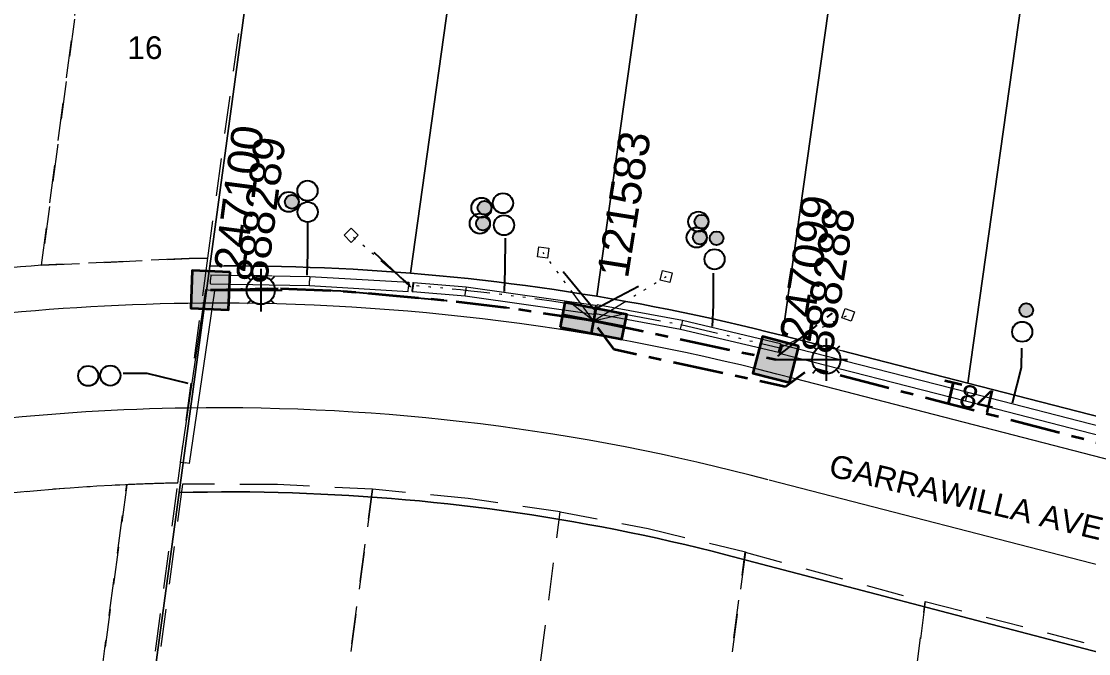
# Model space of a CAD drawing. Header units: metres. Extents: x 308278 to 310511, y 6271134 to 6272874.
# Drawn here: x 308870.5 to 308955.2, y 6271711.2 to 6271761.3 of the extents above; entities that cross this region are included whole.
import ezdxf
from ezdxf.enums import TextEntityAlignment as Align

# ---------------------------------------------------------------- set-up
doc = ezdxf.new("R2010")
doc.units = ezdxf.units.M
doc.set_wipeout_variables(frame=1)
for name, pattern in [('Cable Exist UG', [7, 4, -1, 1, -1]), ('Dash', [5, 3, -2]), ('DOT', [6.35, 0, -6.35]), ('PHANTOMX2', [6.6, 3, -0.75, 0.2, -0.75, 0.2, -0.75, 0.2, -0.75])]:
    doc.linetypes.add(name, pattern=pattern)
doc.layers.get('0').update_dxf_attribs({"color": 6})
for name, color, linetype, lineweight in [('_User Miscellaneous1', 30, 'Continuous', 13), ('_User_LV_Exist', 5, 'Continuous', 35), ('_User_SL_Exist', 4, 'Continuous', 35), ('Cadastre Developer_SP_EXT', 98, 'Continuous', 15), ('Cadastre Land Parcels_SP_EXT', 118, 'Continuous', 15), ('Cadastre Roads_SP_EXT', 218, 'Continuous', 15), ('Mains_LV_EXT', 163, 'Continuous', 25), ('Mains_LV_SL_EXT', 135, 'Continuous', 25), ('Services_SP_EXT', 42, 'PHANTOMX2', 20)]:
    doc.layers.add(name, color=color, linetype=linetype, lineweight=lineweight)
doc.layers.add('Cadastre Roads_SP_NEW', color=214, linetype='Continuous', lineweight=15, transparency=0.8)
for name, color, linetype in [('Duct_SP_EXT', 30, 'Continuous'), ('Equip_SP_SL_EXT', 7, 'Continuous'), ('SupportsUG_SP_LV_EXT', 7, 'Continuous'), ('SupportsUG_SP_LV_SL_EXT', 7, 'Continuous'), ('Trench_SP_EXT', 7, 'Continuous')]:
    doc.layers.add(name, color=color, linetype=linetype)
doc.styles.add('COLUMN_LABEL', font='arial.ttf', dxfattribs={"height": 2})
doc.styles.add('iecARIAL', font='arial.ttf', dxfattribs={"height": 2})
doc.styles.add('POLE_LABEL', font='arial.ttf', dxfattribs={"height": 2})
doc.styles.add('SL_LABEL', font='arial.ttf', dxfattribs={"height": 2})
doc.styles.get("Standard").update_dxf_attribs({"font": 'arial.ttf'})

# ---------------------------------------------------------------- blocks, each defined once
blk = doc.blocks.new('COLUMN_EXT')
blk.add_hatch(color=256).paths.add_polyline_path([(1.5, -1.5), (1.5, 1.5), (-1.5, 1.5), (-1.5, -1.5)])
blk.add_lwpolyline([(1.5, 1.5), (-1.5, 1.5), (-1.5, -1.5), (1.5, -1.5)], close=True)
at = {"flags": 9}
for tag, p in [('STREETNAME', (-1.813, 1.6)), ('SUBURB', (-1.813, 1.8)), ('NOTES', (-1.813, 2)), ('LOCATION', (-1.813, 1.4)), ('LEGEND', (-1.813, 1.2)), ('USAGE', (-1.813, 1)), ('STATE', (-1.813, 0.8)), ('COLUMN_TYPE', (-1.813, 0.4)), ('OWNED_BY', (-1.813, 0.6))]:
    blk.add_attdef(tag, text='', height=0.2, rotation=180, dxfattribs=at).set_placement(p, align=Align.MIDDLE_LEFT)
at = {"flags": 1}
blk.add_attdef('Z', (-1.813, 2.351), '', height=0.2, rotation=180, dxfattribs=at)
at = {"flags": 9}
for tag, style, p in [('STRUCTURE_PLANT_NUMBER', 'POLE_LABEL', (-1.813, -0.031)), ('STREET_CODE', 'COLUMN_LABEL', (-1.813, 0.2))]:
    blk.add_attdef(tag, text='', height=0.2, rotation=180, dxfattribs=dict(at, style=style)).set_placement(p, align=Align.MIDDLE_LEFT)
at = {"style": 'COLUMN_LABEL', "width": 0.9, "flags": 8}
blk.add_attdef('ASSET_NUM', text='', height=2, rotation=270, dxfattribs=at).set_placement((2, -4), align=Align.MIDDLE_LEFT)
blk = doc.blocks.new('PILLAR_EXT')
blk.add_hatch(color=256).paths.add_polyline_path([(-2.5, 1), (-2.5, -1), (2.5, -1), (2.5, 1)])
for p, q in [((0, 1), (0, -1)), ((-2.5, 0), (2.5, 0))]:
    blk.add_line(p, q)
at = {"ltscale": 10}
blk.add_line((2.5, 0), (-2.5, 0), dxfattribs=at)
blk.add_lwpolyline([(-2.5, -1), (-1.25, -1), (1.25, -1), (2.5, -1), (2.5, 1), (-2.5, 1)], close=True)
at = {"width": 0.9, "flags": 8}
blk.add_attdef('ASSET_NUM', text='', height=2, rotation=90, dxfattribs=at).set_placement((-2, 4), align=Align.MIDDLE_LEFT)
for tag, p, flags in [('OWNED_BY', (0, -0.2), 9), ('STATE', (0, -0.4), 9), ('SUPPORT_TYPE', (0, -0.6), 9), ('USAGE', (0, -0.8), 9), ('LEGEND', (0, -1), 9), ('STREETNAME', (0, -1.8), 9), ('LOCATION', (0, -1.2), 9), ('NOTES', (0, -1.4), 9), ('PARENT', (0, -1.6), 9), ('SUBURB', (0, -2), 1)]:
    blk.add_attdef(tag, p, '', height=0.2, dxfattribs=dict(flags=flags))
blk = doc.blocks.new('DUCT_EXT')
blk.add_circle((0, 0.8), 0.8)
at = {"flags": 1}
blk.add_attdef('Z', (0, 0), '', height=0.2, dxfattribs=at)
at = {"flags": 9}
for tag, p in [('DUCT_CODE', (0, 0)), ('XSECT_TYPE', (0, -0.2)), ('STATE', (0, -0.6)), ('FB_REFERENCE', (0, -0.4)), ('NOTES', (0, -0.8))]:
    blk.add_attdef(tag, text='', height=0.2, dxfattribs=at).set_placement(p, align=Align.MIDDLE_LEFT)
blk = doc.blocks.new('*U479')
at = {"transparency": 33554687, "flags": 9}
for tag, p in [('LRATECODE', (-7.4, 0)), ('LOUTREACHVOCAB', (-7.2, 0)), ('LOUTREACH', (-7, 0)), ('LANTNUMBER', (-6.6, 0)), ('LNEW', (-6.4, 0)), ('LMASTVOCAB', (-6.2, 0)), ('LMAST', (-6, 0)), ('LLAMPVOCAB', (-5.8, 0)), ('LLAMP', (-5.6, 0)), ('LEXIST', (-5.4, 0)), ('LCHARGE3PERCENT', (-5.2, 0)), ('LCHARGE3', (-5, 0)), ('LCHARGE2PERCENT', (-4.8, 0)), ('LCHARGE2', (-4.6, 0)), ('LCHARGE1PERCENT', (-4.4, 0)), ('LCHARGE1', (-4.2, 0)), ('LCATEGORY', (-4, 0)), ('LBRACKETVOCAB', (-3.8, 0)), ('LBRACKET', (-3.6, 0)), ('LKINGHEIGHT', (-3.4, 0)), ('CREPLACE', (-3.2, 0)), ('CREMOVE', (-3, 0)), ('CNUMBER', (-2.8, 0)), ('CNEW', (-2.6, 0)), ('CEXIST', (-2.4, 0)), ('USAGE', (-2.2, 0)), ('STATE', (-2, 0)), ('OWNED_BY', (-1.8, 0)), ('ORIENTATION', (-1.6, 0)), ('OPERATING_VOLTAGE', (-1.4, 0)), ('NO_PHASES', (-1.2, 0)), ('LANTERN_TYPE', (-1, 0)), ('LANTERN_PURPOSE', (-0.8, 0)), ('CONTROL_TYPE', (-0.6, 0)), ('CONSTRUCTED_VOLTAGE', (-0.4, 0))]:
    blk.add_attdef(tag, text='', height=0.001, rotation=270, dxfattribs=at).set_placement(p, align=Align.MIDDLE_LEFT)
at = {"transparency": 33554687, "style": 'SL_LABEL', "flags": 9}
blk.add_attdef('STREET_CODE', text='', height=0.001, rotation=270, dxfattribs=at).set_placement((0.001, 0), align=Align.MIDDLE_LEFT)
at = {"transparency": 33554687, "flags": 1}
blk.add_attdef('Z', (0, 0), '', height=0.001, rotation=270, dxfattribs=at)
at = {"transparency": 33554687, "width": 0.9}
blk.add_attdef('LNUMBER', text='', height=1, dxfattribs=at).set_placement((7, -1), align=Align.MIDDLE_LEFT)
at = {"transparency": 33554687, "flags": 9}
for tag, p in [('LREMOVE', (0, -7.6)), ('LREPLACE', (0, -7.8)), ('LTYPE', (0, -8)), ('LTYPEVOCAB', (0, -8.2)), ('LEGEND', (0, -8.4)), ('SUBURB', (0, -8.6)), ('STREETNAME', (0, -8.8)), ('LOCATION', (0, -9)), ('NOTES', (0, -9.2)), ('MAINTAINED_BY', (0, -9.863))]:
    blk.add_attdef(tag, text='', height=0.001, dxfattribs=at).set_placement(p, align=Align.MIDDLE_LEFT)
blk.add_attdef('OPERATED_BY', (0, -9.607), '', height=0.001, dxfattribs=at)
at = {"linetype": 'DOT', "transparency": 33554687}
blk.add_wipeout([(5.688, 0), (5.061, -1.061), (4, -1.688), (2.939, -1.061), (2.313, 0), (2.939, 1.061), (4, 1.687), (5.061, 1.061)], dxfattribs=at)
at = {"transparency": 33554687}
for p, q in [((2.939, 1.061), (3.205, 0.795)), ((4, 1.687), (4, 0)), ((5.061, 1.061), (4.795, 0.795)), ((0, 0), (4, 0)), ((2.939, -1.061), (3.205, -0.795)), ((4, 0), (5.688, 0)), ((4, 0), (4, -1.688)), ((5.061, -1.061), (4.795, -0.795))]:
    blk.add_line(p, q, dxfattribs=at)
blk.add_circle((4, 0), 1.125, dxfattribs=at)
blk = doc.blocks.new('CCP_EXT')
at = {"flags": 9}
for tag, p in [('USAGE', (0, -1.2)), ('LEGEND', (0, -1.4)), ('LIFE_SUPPORT', (0, -1.6)), ('STATE', (0, -1.8)), ('NOTES', (0, -2))]:
    blk.add_attdef(tag, text='', height=0.2, dxfattribs=at).set_placement(p, align=Align.MIDDLE_LEFT)
at = {"transparency": 33554687}
blk.add_wipeout([(0, 0.566), (0.566, 0), (0, -0.566), (-0.566, 0)], dxfattribs=at)
blk.add_lwpolyline([(-0.566, 0), (0, 0.566), (0.566, 0), (0, -0.566), (-0.566, 0)])
at = {"flags": 1}
blk.add_attdef('Z', (0, 0), '', height=0.2, dxfattribs=at)
at = {"flags": 9}
for tag, p in [('CCP_TYPE', (0, 0)), ('OPERATING_VOLTAGE', (0, -0.6)), ('ORIENTATION', (0, -0.8)), ('CONSTRUCTED_VOLTAGE', (0, -0.2)), ('NO_PHASES', (0, -0.4)), ('OWNED_BY', (0, -1))]:
    blk.add_attdef(tag, text='', height=0.2, dxfattribs=at).set_placement(p, align=Align.MIDDLE_LEFT)
blk = doc.blocks.new('CABLE_LARGE_EXT')
h = blk.add_hatch(color=256)
edge = h.paths.add_edge_path()
edge.add_arc((0, 0.55), 0.55, 0, 360)
blk.add_circle((0, 0.55), 0.55)
at = {"flags": 1}
blk.add_attdef('Z', (0, 0), '', height=0.2, dxfattribs=at)
at = {"flags": 9}
for tag, p in [('COND_CODE', (0, 0)), ('XSECT_SIZE', (0, -0.6)), ('STATE', (0, -0.4)), ('FB_REFERENCE', (0, -0.2)), ('NOTES', (0, -0.8))]:
    blk.add_attdef(tag, text='', height=0.2, dxfattribs=at).set_placement(p, align=Align.MIDDLE_LEFT)

msp = doc.modelspace()

# ---------------------------------------------------------------- linework, layer by layer
at = {"layer": '_User Miscellaneous1'}
for p, q in [((308893.391, 6271741.109), (308893.377, 6271740.749)), ((308893.391, 6271741.109), (308901.248, 6271740.636)), ((308893.363, 6271740.39), (308893.377, 6271740.749)), ((308893.363, 6271740.39), (308901.204, 6271739.918)), ((308901.204, 6271739.918), (308901.226, 6271740.277)), ((308901.248, 6271740.636), (308901.226, 6271740.277)), ((308901.508, 6271739.913), (308901.538, 6271740.272)), ((308901.568, 6271740.631), (308901.538, 6271740.272)), ((308901.539, 6271739.911), (308901.569, 6271740.269)), ((308901.568, 6271740.631), (308901.6, 6271740.628)), ((308901.6, 6271740.628), (308901.569, 6271740.269)), ((308901.571, 6271739.908), (308901.601, 6271740.267)), ((308901.571, 6271739.908), (308901.601, 6271740.267)), ((308901.6, 6271740.628), (308901.631, 6271740.625)), ((308901.631, 6271740.625), (308901.601, 6271740.267)), ((308901.631, 6271740.625), (308901.601, 6271740.267)), ((308901.631, 6271740.625), (308901.631, 6271740.625)), ((308901.631, 6271740.625), (308905.802, 6271740.275)), ((308905.802, 6271740.275), (308905.761, 6271739.917)), ((308905.802, 6271740.275), (308916.06, 6271738.83)), ((308901.508, 6271739.913), (308901.539, 6271739.911)), ((308901.539, 6271739.911), (308901.571, 6271739.908)), ((308901.571, 6271739.908), (308901.571, 6271739.908)), ((308901.571, 6271739.908), (308905.721, 6271739.56)), ((308905.721, 6271739.56), (308905.761, 6271739.917)), ((308905.721, 6271739.56), (308915.96, 6271738.117)), ((308915.96, 6271738.117), (308916.01, 6271738.474)), ((308916.06, 6271738.83), (308916.01, 6271738.474)), ((308916.061, 6271738.166), (308916.126, 6271738.52)), ((308916.191, 6271738.874), (308916.126, 6271738.52)), ((308916.191, 6271738.874), (308922.966, 6271737.622)), ((308916.061, 6271738.166), (308922.818, 6271736.918)), ((308922.966, 6271737.622), (308922.892, 6271737.27)), ((308922.818, 6271736.918), (308922.892, 6271737.27)), ((308945.447, 6271731.233), (308945.536, 6271731.581)), ((308945.626, 6271731.93), (308945.536, 6271731.581)), ((308945.626, 6271731.93), (308960.141, 6271728.177)), ((308945.447, 6271731.233), (308959.96, 6271727.48)), ((308883.13, 6271726.361), (308883.486, 6271726.309)), ((308883.842, 6271726.257), (308883.486, 6271726.309))]:
    msp.add_line(p, q, dxfattribs=at)
at = {"layer": 'Cadastre Developer_SP_EXT', "linetype": 'Dash'}
for points in [[(308876.696, 6271776.453), (308863.818, 6271778.23), (308858.779, 6271740.444), (308858.779, 6271740.444, -0.018683), (308872.099, 6271741.992)], [(308882.91, 6271724.708, 0.003035), (308880.948, 6271724.658), (308880.948, 6271724.658, 0.003286), (308878.857, 6271724.576), (308878.857, 6271724.576), (308875.49, 6271699.322), (308873.264, 6271697.086), (308864.503, 6271695.933), (308857.593, 6271694.411), (308861.228, 6271663.697), (308869.351, 6271665.873), (308875.184, 6271666.773)], [(308878.857, 6271724.576, 0.029196), (308859.96, 6271722.608), (308859.96, 6271722.608), (308864.503, 6271695.933), (308873.264, 6271697.086), (308875.49, 6271699.322)]]:
    msp.add_lwpolyline(points, format="xyb", close=True, dxfattribs=at)
for points in [[(308898.365, 6271724.215), (308890.831, 6271724.593), (308883.286, 6271724.618), (308874.842, 6271661.298), (308890.779, 6271667.331)], [(308913.259, 6271722.417), (308905.957, 6271723.478), (308898.365, 6271724.214), (308890.779, 6271667.331), (308893.5, 6271668.361), (308905.963, 6271665.821)], [(308913.259, 6271722.417), (308920.251, 6271721.093), (308927.969, 6271719.25), (308920.45, 6271662.867), (308905.963, 6271665.821)], [(308927.95, 6271719.21), (308942.247, 6271715.315), (308935.182, 6271659.864), (308920.45, 6271662.867)], [(308942.247, 6271715.315), (308958.711, 6271711.066), (308951.878, 6271656.462), (308935.182, 6271659.864)]]:
    msp.add_lwpolyline(points, close=True, dxfattribs=at)
at = {"layer": 'Cadastre Land Parcels_SP_EXT', "linetype": 'Continuous'}
for points in [[(308894.387, 6271807.862), (308831.761, 6271816.372), (308828.97, 6271812.006), (308822.491, 6271801.868), (308815.688, 6271800.366), (308807.927, 6271805.225), (308801.878, 6271784.212), (308803.916, 6271755.388), (308795.486, 6271750.374), (308758.842, 6271727.742), (308759.995, 6271677.959), (308733.946, 6271668.196), (308730.866, 6271648.094), (308724.899, 6271630.763), (308716.868, 6271633.567), (308714.655, 6271629.971), (308718.44, 6271622.413), (308748.448, 6271612.102), (308874.356, 6271660.134), (308883.009, 6271723.956), (308885.447, 6271741.931), (308889.839, 6271774.322), (308894.387, 6271807.862)], [(308905.709, 6271772.176), (308889.839, 6271774.322), (308885.447, 6271741.931), (308886.587, 6271741.938), (308887.727, 6271741.937), (308888.867, 6271741.929), (308890.007, 6271741.915), (308891.146, 6271741.892), (308892.285, 6271741.862), (308893.424, 6271741.826), (308894.563, 6271741.781), (308895.702, 6271741.73), (308896.84, 6271741.671), (308897.978, 6271741.604), (308899.115, 6271741.53), (308900.251, 6271741.449), (308901.386, 6271741.36), (308905.709, 6271772.176)], [(308920.485, 6271770.179), (308905.709, 6271772.176), (308901.386, 6271741.36), (308902.53, 6271741.263), (308903.674, 6271741.16), (308904.815, 6271741.048), (308905.957, 6271740.929), (308907.098, 6271740.803), (308908.237, 6271740.669), (308909.376, 6271740.528), (308910.513, 6271740.379), (308911.65, 6271740.223), (308912.786, 6271740.06), (308913.921, 6271739.889), (308915.054, 6271739.71), (308916.186, 6271739.525), (308920.485, 6271770.179)], [(308935.376, 6271768.166), (308920.485, 6271770.179), (308916.186, 6271739.525), (308917.329, 6271739.33), (308918.47, 6271739.127), (308919.609, 6271738.917), (308920.748, 6271738.7), (308921.885, 6271738.475), (308923.02, 6271738.242), (308924.154, 6271738.001), (308925.286, 6271737.754), (308926.417, 6271737.499), (308927.545, 6271737.236), (308928.672, 6271736.968), (308929.798, 6271736.69), (308930.921, 6271736.405), (308935.376, 6271768.166)], [(308950.335, 6271766.143), (308935.376, 6271768.166), (308930.921, 6271736.405), (308945.632, 6271732.625), (308950.335, 6271766.143)], [(308962.766, 6271747.432), (308964.867, 6271762.409), (308950.335, 6271766.143), (308945.632, 6271732.625), (308960.164, 6271728.891), (308962.766, 6271747.432)]]:
    msp.add_lwpolyline(points, close=True, dxfattribs=at)
msp.add_lwpolyline([(308982.247, 6271704.402), (308926.426, 6271719.023), (308925.337, 6271719.298), (308924.247, 6271719.567), (308923.153, 6271719.827), (308922.059, 6271720.079), (308920.962, 6271720.323), (308919.864, 6271720.561), (308918.764, 6271720.789), (308917.663, 6271721.011), (308916.56, 6271721.225), (308915.455, 6271721.43), (308914.35, 6271721.628), (308913.242, 6271721.818), (308912.134, 6271721.999), (308911.023, 6271722.174), (308909.912, 6271722.341), (308908.8, 6271722.5), (308907.686, 6271722.65), (308906.571, 6271722.792), (308905.455, 6271722.927), (308904.339, 6271723.054), (308903.22, 6271723.173), (308902.103, 6271723.284), (308900.984, 6271723.387), (308899.863, 6271723.482), (308898.743, 6271723.569), (308897.621, 6271723.649), (308896.499, 6271723.72), (308895.377, 6271723.783), (308894.254, 6271723.838), (308893.13, 6271723.887), (308892.006, 6271723.926), (308890.882, 6271723.958), (308889.758, 6271723.981), (308888.633, 6271723.998), (308887.509, 6271724.005), (308886.384, 6271724.005), (308885.259, 6271723.996), (308884.135, 6271723.981), (308883.009, 6271723.956), (308874.356, 6271660.134)], dxfattribs=at)
at = {"layer": 'Cadastre Roads_SP_NEW'}
msp.add_line((308982.872, 6271711.271), (308929.867, 6271724.933), dxfattribs=at)
for radius, start, end in [(177.415, 90.43323, 101.8253), (169.115, 75.05537, 90.82996), (169.115, 90.82996, 101.8253)]:
    msp.add_arc((308886.156, 6271561.564), radius, start, end, dxfattribs=at)
at = {"layer": 'Duct_SP_EXT'}
for points in [[(308893.208, 6271745.425), (308893.211, 6271742.924), (308893.141, 6271741.216)], [(308908.893, 6271744.149), (308908.885, 6271741.625), (308908.814, 6271739.918)], [(308925.421, 6271741.356), (308925.411, 6271738.835), (308925.339, 6271737.126)], [(308949.877, 6271735.409), (308949.873, 6271733.862), (308949.158, 6271731.041)], [(308878.568, 6271733.427), (308880.448, 6271733.424), (308883.712, 6271732.643)]]:
    msp.add_lwpolyline(points, dxfattribs=at)
at = {"layer": 'Trench_SP_EXT', "linetype": 'Cable Exist UG'}
for points in [[(308901.398, 6271740.249), (308898.441, 6271743.043)], [(308915.959, 6271738.493), (308913.501, 6271741.48)], [(308915.959, 6271738.493), (308919.474, 6271740.332)]]:
    msp.add_lwpolyline(points, dxfattribs=at)

# ---------------------------------------------------------------- block references
at = {"layer": '_User_LV_Exist'}
ref = msp.add_blockref('PILLAR_EXT', (308915.905, 6271737.574), dxfattribs=dict(at, rotation=349.0854250951022))
ref.add_attrib('ASSET_NUM', '121583', dxfattribs={"layer": '0', "height": 2.5, "rotation": 80.93454, "style": 'iecARIAL'}).set_placement((308917.405, 6271741.074), align=Align.MIDDLE_LEFT)
at = {"layer": 'Duct_SP_EXT'}
for name, p, rotation in [('DUCT_EXT', (308894.006, 6271747.906), 90.08043177349576), ('DUCT_EXT', (308892.516, 6271747.013), 89.51030442739325), ('DUCT_EXT', (308909.524, 6271746.916), 90.08043177349576), ('DUCT_EXT', (308894.018, 6271746.217), 90.08043177349576), ('DUCT_EXT', (308907.813, 6271746.547), 89.51030442739325), ('CABLE_LARGE_EXT', (308907.813, 6271746.547), 89.51030442739325), ('DUCT_EXT', (308907.686, 6271745.298), 90.0000000000002), ('DUCT_EXT', (308909.605, 6271745.17), 90.08043177349576), ('DUCT_EXT', (308925.032, 6271745.446), 89.51030442739325), ('CABLE_LARGE_EXT', (308925.032, 6271745.446), 89.51030442739325), ('CABLE_LARGE_EXT', (308907.686, 6271745.298), 89.51030442739325), ('DUCT_EXT', (308924.903, 6271744.195), 90.0000000000002), ('CABLE_LARGE_EXT', (308924.903, 6271744.195), 89.51030442739325), ('CABLE_LARGE_EXT', (308926.234, 6271744.133), 90.08043177349576), ('DUCT_EXT', (308926.321, 6271742.467), 90.08043177349576), ('CABLE_LARGE_EXT', (308950.818, 6271738.421), 90.08043177349576), ('DUCT_EXT', (308950.746, 6271736.713), 90.08043177349576)]:
    msp.add_blockref(name, p, dxfattribs=dict(at, rotation=rotation))
for p in [(308875.798, 6271732.41), (308877.552, 6271732.435)]:
    msp.add_blockref('DUCT_EXT', p, dxfattribs=at)
at = {"layer": 'SupportsUG_SP_LV_EXT'}
ref = msp.add_blockref('PILLAR_EXT', (308915.905, 6271737.574), dxfattribs=dict(at, rotation=349.0854250951022))
ref.add_attrib('ASSET_NUM', '121583', dxfattribs={"layer": '0', "height": 2.5, "rotation": 80.93454, "style": 'iecARIAL'}).set_placement((308917.405, 6271741.074), align=Align.MIDDLE_LEFT)
at = {"layer": 'SupportsUG_SP_LV_SL_EXT'}
ref = msp.add_blockref('COLUMN_EXT', (308885.496, 6271740.013), dxfattribs=dict(at, rotation=357.6548758968382))
ref.add_attrib('ASSET_NUM', '888289', dxfattribs={"layer": '0', "height": 2.5, "rotation": 82.58464, "style": 'COLUMN_LABEL'}).set_placement((308887.496, 6271740.763), align=Align.TOP_LEFT)
ref = msp.add_blockref('COLUMN_EXT', (308930.392, 6271734.501), dxfattribs=dict(at, rotation=345.5247002856962))
ref.add_attrib('ASSET_NUM', '888288', dxfattribs={"layer": '0', "height": 2.5, "rotation": 80.9621, "style": 'COLUMN_LABEL'}).set_placement((308932.392, 6271735.251), align=Align.TOP_LEFT)

# ---------------------------------------------------------------- texts
at = {"layer": 'Cadastre Developer_SP_EXT'}
msp.add_text('16', height=1.8, dxfattribs=at).set_placement((308878.904, 6271758.361))
at = {"layer": 'Cadastre Roads_SP_EXT'}
msp.add_text('GARRAWILLA AVE', height=1.8, rotation=346.67263, dxfattribs=at).set_placement((308934.488, 6271725.283))
at = {"layer": 'Mains_LV_EXT'}
msp.add_text('T84', height=1.8, rotation=346.83184, dxfattribs=at).set_placement((308943.34, 6271731.192))

# ---------------------------------------------------------------- next in the draw order: block references
at = {"layer": 'Equip_SP_SL_EXT'}
ref = msp.add_blockref('*U479', (308885.496, 6271740.013), dxfattribs=at)
ref.add_attrib('ASSET_NUM', '247100', dxfattribs={"layer": '0', "height": 2.5, "rotation": 82.58464, "style": 'iecARIAL'}).set_placement((308886.996, 6271741.513), align=Align.MIDDLE_LEFT)
ref = msp.add_blockref('*U479', (308930.392, 6271734.501), dxfattribs=at)
ref.add_attrib('ASSET_NUM', '247099', dxfattribs={"layer": '0', "height": 2.5, "rotation": 80.9621, "style": 'iecARIAL'}).set_placement((308931.892, 6271736.001), align=Align.MIDDLE_LEFT)
at = {"layer": 'Services_SP_EXT'}
msp.add_blockref('CCP_EXT', (308896.67, 6271744.366), dxfattribs=at)
for p, rotation in [((308911.919, 6271743.003), 307.0854247196283), ((308921.684, 6271741.103), 211.0854250160975)]:
    msp.add_blockref('CCP_EXT', p, dxfattribs=dict(at, rotation=rotation))

# ---------------------------------------------------------------- next in the draw order: linework, layer by layer
at = {"layer": '_User Miscellaneous1'}
for p, q in [((308885.509, 6271740.514), (308885.515, 6271740.874)), ((308885.521, 6271741.234), (308885.515, 6271740.874)), ((308885.521, 6271741.234), (308893.391, 6271741.109)), ((308883.13, 6271726.361), (308885.14, 6271740.065)), ((308885.14, 6271740.065), (308885.496, 6271740.013)), ((308885.852, 6271739.961), (308885.496, 6271740.013)), ((308885.509, 6271740.514), (308893.363, 6271740.39)), ((308883.842, 6271726.257), (308885.852, 6271739.961)), ((308922.966, 6271737.622), (308930.756, 6271735.786)), ((308922.818, 6271736.918), (308930.591, 6271735.085)), ((308930.756, 6271735.786), (308930.673, 6271735.436)), ((308930.591, 6271735.085), (308930.673, 6271735.436)), ((308930.688, 6271735.001), (308930.768, 6271735.352)), ((308930.688, 6271735.001), (308930.744, 6271734.988)), ((308930.744, 6271734.988), (308930.829, 6271735.338)), ((308930.744, 6271734.988), (308945.447, 6271731.233)), ((308930.848, 6271735.703), (308930.768, 6271735.352)), ((308930.913, 6271735.688), (308930.829, 6271735.338)), ((308930.848, 6271735.703), (308930.913, 6271735.688)), ((308930.913, 6271735.688), (308945.626, 6271731.93))]:
    msp.add_line(p, q, dxfattribs=at)
at = {"layer": '_User_SL_Exist', "linetype": 'Cable Exist UG', "flags": 128}
for points in [[(308915.905, 6271737.574), (308909.255, 6271738.58), (308904.208, 6271739.181), (308899.69, 6271739.593), (308895.858, 6271739.934), (308890.872, 6271740.135), (308885.496, 6271740.013)], [(308915.944, 6271737.583), (308930.392, 6271734.501)]]:
    msp.add_lwpolyline(points, dxfattribs=at)
at = {"layer": 'Cadastre Developer_SP_EXT', "linetype": 'Dash'}
msp.add_lwpolyline([(308872.099, 6271741.992), (308883.801, 6271742.526), (308885.288, 6271742.541), (308889.722, 6271774.654), (308876.687, 6271776.392), (308872.099, 6271741.992)], close=True, dxfattribs=at)
msp.add_lwpolyline([(308859.96, 6271722.608, -0.032637), (308880.948, 6271724.658), (308880.948, 6271724.658, -0.003082), (308882.91, 6271724.708), (308882.91, 6271724.708), (308885.288, 6271742.541), (308883.801, 6271742.526), (308872.099, 6271741.992), (308872.099, 6271741.992, 0.018683), (308858.779, 6271740.444)], format="xyb", dxfattribs=at)
at = {"layer": 'Cadastre Roads_SP_NEW'}
msp.add_line((308986.327, 6271718.952), (308931.938, 6271732.97), dxfattribs=at)
msp.add_arc((308886.156, 6271561.564), 177.415, 75.05537, 90.43323, dxfattribs=at)
at = {"layer": 'Mains_LV_SL_EXT', "linetype": 'Cable Exist UG'}
for points in [[(308915.905, 6271737.574), (308909.255, 6271738.58), (308904.208, 6271739.181), (308899.69, 6271739.593), (308895.858, 6271739.934), (308890.872, 6271740.135), (308885.496, 6271740.013)], [(308915.944, 6271737.583), (308930.392, 6271734.501)]]:
    msp.add_lwpolyline(points, dxfattribs=at)
at = {"layer": 'Services_SP_EXT'}
msp.add_lwpolyline([(308915.905, 6271737.574), (308914.221, 6271738.897), (308914.221, 6271738.897, 0.018238), (308901.321, 6271740.4), (308901.321, 6271740.4), (308896.67, 6271744.366)], format="xyb", dxfattribs=at)
for points in [[(308915.905, 6271737.574), (308911.919, 6271743.003)], [(308915.905, 6271737.574), (308921.684, 6271741.103)]]:
    msp.add_lwpolyline(points, dxfattribs=at)
at = {"layer": 'Trench_SP_EXT', "linetype": 'Cable Exist UG'}
msp.add_lwpolyline([(308930.539, 6271734.771), (308934.872, 6271738.187)], dxfattribs=at)

# ---------------------------------------------------------------- next in the draw order: block references
at = {"layer": '_User_SL_Exist'}
ref = msp.add_blockref('COLUMN_EXT', (308885.496, 6271740.013), dxfattribs=dict(at, rotation=357.6548758968382))
ref.add_attrib('ASSET_NUM', '888289', dxfattribs={"layer": '0', "height": 2.5, "rotation": 82.58464, "style": 'COLUMN_LABEL'}).set_placement((308887.496, 6271740.763), align=Align.TOP_LEFT)
at = {"layer": 'Duct_SP_EXT', "rotation": 89.51030442739325}
msp.add_blockref('CABLE_LARGE_EXT', (308892.516, 6271747.013), dxfattribs=at)
at = {"layer": 'Services_SP_EXT', "rotation": 205.8646304857016}
msp.add_blockref('CCP_EXT', (308936.132, 6271738.061), dxfattribs=at)

# ---------------------------------------------------------------- next in the draw order: linework, layer by layer
at = {"layer": '_User_LV_Exist', "linetype": 'Cable Exist UG', "flags": 128}
msp.add_lwpolyline([(308959.683, 6271726.967), (308956.092, 6271727.851), (308956.092, 6271727.851), (308943.165, 6271731.238), (308943.165, 6271731.238), (308933.146, 6271733.839), (308931.152, 6271732.345), (308917.555, 6271735.3), (308915.837, 6271737.586)], dxfattribs=at)
at = {"layer": 'Cadastre Roads_SP_EXT', "linetype": 'Continuous'}
msp.add_lwpolyline([(308960.164, 6271728.891), (308945.632, 6271732.625), (308930.921, 6271736.405), (308929.798, 6271736.69), (308928.672, 6271736.968), (308927.545, 6271737.236), (308926.417, 6271737.499), (308925.286, 6271737.754), (308924.154, 6271738.001), (308923.02, 6271738.242), (308921.885, 6271738.475), (308920.748, 6271738.7), (308919.609, 6271738.917), (308918.47, 6271739.127), (308917.329, 6271739.33), (308916.186, 6271739.525), (308915.054, 6271739.71), (308913.921, 6271739.889), (308912.786, 6271740.06), (308911.65, 6271740.223), (308910.513, 6271740.379), (308909.376, 6271740.528), (308908.237, 6271740.669), (308907.098, 6271740.803), (308905.957, 6271740.929), (308904.815, 6271741.048), (308903.674, 6271741.16), (308902.53, 6271741.263), (308901.387, 6271741.36), (308900.251, 6271741.449), (308899.115, 6271741.53), (308897.978, 6271741.604), (308896.84, 6271741.671), (308895.702, 6271741.73), (308894.563, 6271741.781), (308893.424, 6271741.826), (308892.285, 6271741.862), (308891.146, 6271741.892), (308890.007, 6271741.915), (308888.867, 6271741.929), (308887.727, 6271741.937), (308886.587, 6271741.938), (308885.447, 6271741.931), (308883.009, 6271723.956), (308884.135, 6271723.981), (308885.259, 6271723.996), (308886.384, 6271724.005), (308887.509, 6271724.005), (308888.633, 6271723.998), (308889.758, 6271723.981), (308890.882, 6271723.958), (308892.006, 6271723.926), (308893.13, 6271723.887), (308894.254, 6271723.838), (308895.377, 6271723.783), (308896.499, 6271723.72), (308897.621, 6271723.649), (308898.742, 6271723.569), (308899.863, 6271723.482), (308900.984, 6271723.387), (308902.103, 6271723.284), (308903.22, 6271723.173), (308904.339, 6271723.054), (308905.455, 6271722.927), (308906.571, 6271722.792), (308907.686, 6271722.65), (308908.8, 6271722.5), (308909.912, 6271722.341), (308911.023, 6271722.174), (308912.134, 6271721.999), (308913.242, 6271721.818), (308914.35, 6271721.628), (308915.455, 6271721.43), (308916.56, 6271721.225), (308917.663, 6271721.011), (308918.764, 6271720.789), (308919.864, 6271720.56), (308920.962, 6271720.323), (308922.059, 6271720.079), (308923.153, 6271719.827), (308924.247, 6271719.567), (308925.337, 6271719.298), (308926.426, 6271719.023), (308982.247, 6271704.402)], dxfattribs=at)
at = {"layer": 'Services_SP_EXT'}
msp.add_lwpolyline([(308915.905, 6271737.574), (308918.287, 6271738.148), (308918.287, 6271738.148), (308922.833, 6271737.291), (308930.716, 6271735.447), (308936.131, 6271738.061)], dxfattribs=at)

# ---------------------------------------------------------------- next in the draw order: block references
at = {"layer": '_User_SL_Exist'}
ref = msp.add_blockref('COLUMN_EXT', (308930.392, 6271734.501), dxfattribs=dict(at, rotation=345.5247002856962))
ref.add_attrib('ASSET_NUM', '888288', dxfattribs={"layer": '0', "height": 2.5, "rotation": 80.9621, "style": 'COLUMN_LABEL'}).set_placement((308932.392, 6271735.251), align=Align.TOP_LEFT)

doc.saveas('drawing.dxf')
